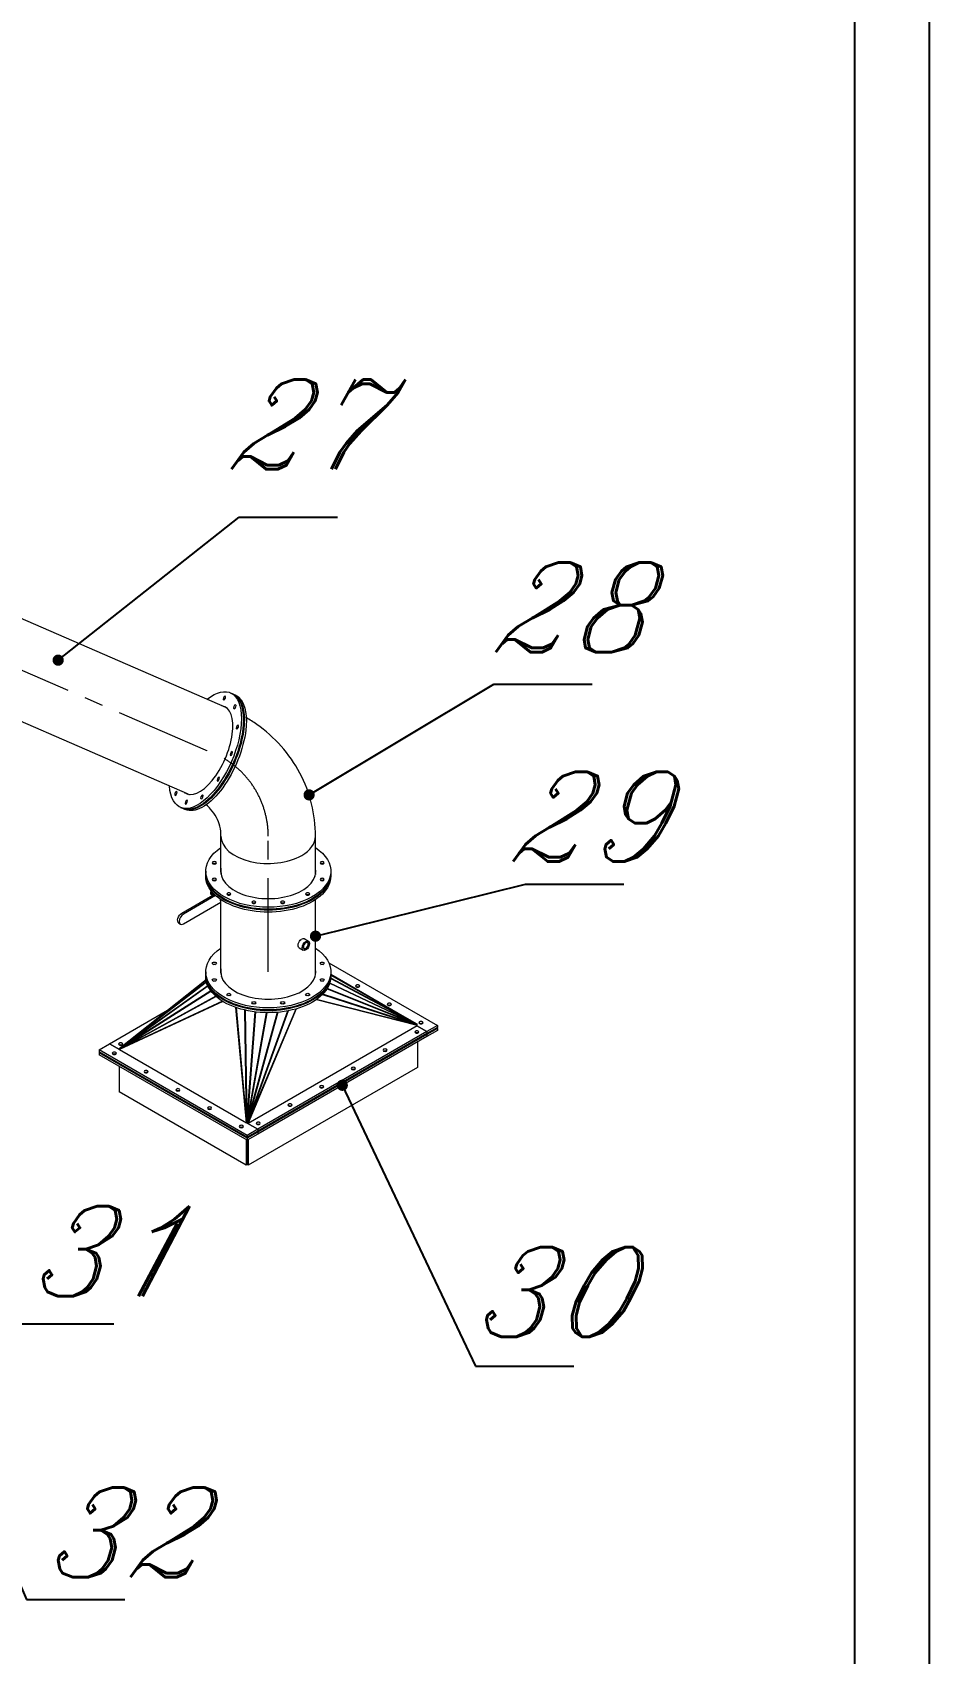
# Model space of a CAD drawing. Header units: inches. Extents: x -350577 to -266477, y -437959 to -377535.
# Drawn here: x -269476 to -266477, y -398267 to -392845 of the extents above; entities that cross this region are included whole.
import ezdxf

# ---------------------------------------------------------------- set-up
doc = ezdxf.new("R2010")
doc.units = ezdxf.units.IN
doc.header["$MEASUREMENT"] = 0
doc.linetypes.add('CENTER', pattern=[2, 1.25, -0.25, 0.25, -0.25])
doc.layers.add('CENTER       (itatec)', color=4, linetype='CENTER', lineweight=9)
doc.layers.add('ORGINAL (itatec)', color=3, linetype='Continuous', lineweight=9)
doc.styles.add('Geniso', font='geniso.shx', dxfattribs={"oblique": 15})
doc.dimstyles.new('scale 1b100', dxfattribs={"dimscale": 100, "dimtxt": 3, "dimasz": 2.5, "dimexe": 1, "dimexo": 1, "dimgap": 1, "dimtad": 1, "dimdec": 0, "dimzin": 0, "dimdsep": 46, "dimtxsty": 'Geniso', "dimcen": 0, "dimclrd": 1, "dimclre": 1, "dimclrt": 7, "dimadec": 0, "dimazin": 0, "dimtfac": 1, "dimtdec": 0, "dimtmove": 0, "dimatfit": 3, "dimfxl": 0.75, "dimtolj": 1, "dimtzin": 0, "dimarcsym": 0})

msp = doc.modelspace()

# ---------------------------------------------------------------- linework, layer by layer
for points in [[(-350576.7, -436934.7), (-266476.7, -436934.7), (-266476.7, -377534.7), (-350576.7, -377534.7)], [(-350326.7, -436684.7), (-266726.7, -436684.7), (-266726.7, -377784.7), (-350326.7, -377784.7)]]:
    msp.add_lwpolyline(points, close=True)
at = {"layer": 'CENTER       (itatec)', "ltscale": 250}
msp.add_lwpolyline([(-268687.7, -395986.8), (-268687.7, -395533.5, 0.326311), (-268898, -395245.5), (-274912.4, -392632.9, -0.127259), (-275358.4, -392284.7), (-276896.2, -390410.2), (-277414.4, -389351.4, -0.144403), (-277585.1, -388347.2), (-277201.4, -384816, -0.112522), (-276811.9, -383687.6, 0.028769), (-275878.1, -381973.7), (-274744.3, -380842.6, -0.061126), (-274181.5, -380403.9, -0.201471)], format="xyb", dxfattribs=at)
at = {"layer": 'ORGINAL (itatec)', "extrusion": (1.66533e-16, 0.816497, 0.57735)}
for p, q in [((-268831.7, -395102), (-269779.2, -394690.5)), ((-268957.6, -395391.9), (-269905.1, -394980.3)), ((-268814.7, -395053.8), (-268808.2, -395056.7)), ((-268804.9, -395058.1), (-268798.4, -395060.9)), ((-268981.2, -395437.2), (-268974.7, -395440.1)), ((-268971.4, -395441.5), (-268964.9, -395444.3)), ((-268845.7, -395653.7), (-268845.7, -395533.5)), ((-268529.7, -395653.7), (-268529.7, -395533.5)), ((-268896.7, -395650.4), (-268896.7, -395657)), ((-268896.7, -395660.2), (-268896.7, -395666.8)), ((-268478.7, -395650.4), (-268478.7, -395657)), ((-268478.7, -395660.2), (-268478.7, -395666.8)), ((-268976.7, -395790.6), (-268867.9, -395727.8)), ((-268879.8, -395723.4), (-268879.8, -395724)), ((-268877.5, -395724.7), (-268877.5, -395725.3)), ((-268875.3, -395726), (-268875.3, -395726.6)), ((-268875.2, -395726.2), (-268875.2, -395726.2)), ((-268874.6, -395723.8), (-268874.6, -395723.8)), ((-268874.6, -395723.8), (-268874.6, -395723.8)), ((-268868.2, -395727.6), (-268874.6, -395723.8)), ((-268863.6, -395731.8), (-268971, -395793.8)), ((-268971, -395826.5), (-268845.7, -395754.1)), ((-268877.1, -395728.9), (-268877.7, -395728.6)), ((-268875.4, -395729.9), (-268875.5, -395729.9)), ((-268845.7, -395750), (-268850, -395747.5)), ((-268845.7, -395990.1), (-268845.7, -395745.7)), ((-268529.7, -395990.1), (-268529.7, -395745.7)), ((-268986.7, -395824.2), (-268981, -395827.5)), ((-268567.2, -395876.1), (-268553, -395884.3)), ((-268584.7, -395906.4), (-268570.5, -395914.6)), ((-268562.1, -395908.8), (-268562.7, -395909.1)), ((-268553.9, -395894.5), (-268553.9, -395893.8)), ((-268896.7, -395986.8), (-268896.7, -395993.4)), ((-268896.7, -395996.6), (-268896.7, -396003.1)), ((-268485.3, -395956.7), (-268122, -396166.4)), ((-268478.7, -395986.8), (-268478.7, -395993.4)), ((-268478.7, -395994.7), (-268190.1, -396162.2)), ((-268478.7, -395996.6), (-268478.7, -396003.1)), ((-268190.1, -396162.2), (-268478.7, -395998.1)), ((-268478.7, -395998.3), (-268189.9, -396162.5)), ((-268895.8, -396013.8), (-269185.7, -396244.2)), ((-269185.7, -396244.3), (-268895.8, -396014)), ((-268894.4, -396020.6), (-269185.7, -396244.3)), ((-269185.6, -396244.6), (-268894.4, -396020.9)), ((-268889.8, -396033.9), (-269185.6, -396244.6)), ((-269185.5, -396245), (-268889.6, -396034.2)), ((-268879.7, -396050.8), (-269185.5, -396245)), ((-269185.4, -396245.5), (-268879.4, -396051.2)), ((-268844.5, -396001.1), (-268844.6, -396001.5)), ((-268844.3, -396002.2), (-268844.5, -396001.9)), ((-268844.2, -396002.5), (-268844.4, -396002.3)), ((-268531.2, -396002.7), (-268531, -396002.5)), ((-268531, -396002), (-268530.8, -396001.7)), ((-268530.8, -396001.7), (-268530.9, -396001.3)), ((-268530.8, -396001.7), (-268530.8, -396001.7)), ((-268490.9, -396043.9), (-268189.6, -396164.1)), ((-268189.7, -396163.4), (-268490.6, -396043.3)), ((-268482.2, -396025.1), (-268189.7, -396163.4)), ((-268189.8, -396162.9), (-268482, -396024.7)), ((-268189.9, -396162.5), (-268478.9, -396008.7)), ((-268478.9, -396009.1), (-268189.8, -396162.9)), ((-268863.2, -396068.7), (-269185.4, -396245.5)), ((-269185.2, -396246.2), (-268862.6, -396069.1)), ((-268840.5, -396085.4), (-269185.2, -396246.2)), ((-268839.3, -396086.2), (-269185.1, -396246.7)), ((-268760.9, -396491.6), (-268795.6, -396106.5)), ((-268794.9, -396106.7), (-268760.4, -396491.5)), ((-268189.6, -396166.1), (-268526.9, -396080.2)), ((-268189.6, -396165.3), (-268525.9, -396079.6)), ((-268506.2, -396063), (-268189.6, -396165.3)), ((-268189.6, -396164.1), (-268505.4, -396062.2)), ((-269218, -396227.7), (-269024.1, -396115.8)), ((-268760.4, -396491.5), (-268766.1, -396115)), ((-268765.3, -396115.2), (-268759.5, -396491.4)), ((-268759.5, -396491.4), (-268731.1, -396121.2)), ((-268730.3, -396121.3), (-268758.7, -396491.4)), ((-268758.7, -396491.4), (-268693.6, -396123.8)), ((-268758.4, -396493), (-268656.4, -396122.5)), ((-268758.4, -396493), (-268656.4, -396122.5)), ((-268692.9, -396123.8), (-268758.4, -396493)), ((-268692.9, -396123.8), (-268758.4, -396493)), ((-268758, -396491.5), (-268656.4, -396122.5)), ((-268692.8, -396123.8), (-268758, -396491.5)), ((-268757.1, -396491.8), (-268622.6, -396117.8)), ((-268655.5, -396122.4), (-268757.1, -396491.8)), ((-268756, -396492.3), (-268594.9, -396111.3)), ((-268621.2, -396117.6), (-268756, -396492.3)), ((-268594, -396111), (-268755.3, -396492.7)), ((-268190.2, -396162.1), (-268207.6, -396152)), ((-268755.3, -396492.7), (-268189.6, -396166.1)), ((-268157.3, -396186.9), (-268723, -396513.5)), ((-268157.3, -396193.4), (-268723, -396520)), ((-268157.3, -396196.7), (-268723, -396523.3)), ((-268157.3, -396203.2), (-268723, -396529.8)), ((-268157.3, -396186.9), (-268191.4, -396167.2)), ((-268191.4, -396167.2), (-268157.3, -396186.9)), ((-268190.9, -396165.8), (-268189.6, -396165.3)), ((-268190.7, -396164.9), (-268189.6, -396164.1)), ((-268190.2, -396162.1), (-268190.2, -396162.1)), ((-268190.2, -396162.4), (-268190.1, -396162.2)), ((-268190.2, -396163.9), (-268189.7, -396163.4)), ((-268190.1, -396162.8), (-268189.9, -396162.5)), ((-268190.1, -396163.2), (-268189.8, -396162.9)), ((-268157.3, -396196.7), (-268160.2, -396195)), ((-268160.2, -396195), (-268157.3, -396196.7)), ((-268122, -396166.4), (-268157.3, -396186.9)), ((-268122, -396173), (-268157.3, -396193.4)), ((-268122, -396176.2), (-268157.3, -396196.7)), ((-268122, -396182.8), (-268157.3, -396203.2)), ((-268157.3, -396186.9), (-268157.3, -396193.4)), ((-268157.3, -396186.9), (-268157.3, -396193.4)), ((-268157.3, -396196.7), (-268157.3, -396203.2)), ((-268157.3, -396196.7), (-268157.3, -396203.2)), ((-268124.8, -396174.6), (-268122, -396176.2)), ((-268122, -396166.4), (-268122, -396173)), ((-268122, -396176.2), (-268122, -396182.8)), ((-269253.3, -396248.1), (-269218, -396227.7)), ((-269253.3, -396248.1), (-269253.3, -396254.6)), ((-268758.4, -396533.9), (-269253.3, -396248.1)), ((-268758.4, -396540.4), (-269253.3, -396254.6)), ((-269253.3, -396257.9), (-269250.5, -396256.3)), ((-269253.3, -396257.9), (-269253.3, -396264.4)), ((-268758.4, -396543.7), (-269253.3, -396257.9)), ((-268758.4, -396550.2), (-269253.3, -396264.4)), ((-269185.1, -396246.7), (-269218, -396227.7)), ((-269218, -396227.7), (-269185.1, -396246.7)), ((-269185.7, -396244.3), (-269185.7, -396244.2)), ((-269185.5, -396244.5), (-269185.7, -396244.3)), ((-269185.7, -396244.3), (-269185.7, -396244.3)), ((-269185.7, -396244.3), (-269185.7, -396244.3)), ((-269185.4, -396244.9), (-269185.6, -396244.6)), ((-269185.2, -396245.3), (-269185.5, -396245)), ((-269184.9, -396246), (-269185.4, -396245.5)), ((-269184.8, -396246.5), (-269185.2, -396246.2)), ((-269185.1, -396246.7), (-268760.9, -396491.6)), ((-268189.1, -396221.6), (-268189.1, -396307.3)), ((-269186.2, -396303.2), (-269186.2, -396388.9)), ((-268189.1, -396307.3), (-268754.8, -396633.9)), ((-268761.9, -396633.9), (-269186.2, -396388.9)), ((-268758.4, -396493), (-268760.9, -396491.6)), ((-268758.4, -396493), (-268760.4, -396491.5)), ((-268758.4, -396493), (-268759.5, -396491.4)), ((-268758.4, -396493), (-268758.7, -396491.4)), ((-268758.4, -396493), (-268758, -396491.5)), ((-268758.4, -396493), (-268757.1, -396491.8)), ((-268758.4, -396493), (-268756, -396492.3)), ((-268758.4, -396493), (-268755.3, -396492.7)), ((-268758.4, -396493), (-268723, -396513.5)), ((-268723, -396513.5), (-268758.4, -396493)), ((-268723, -396513.5), (-268758.4, -396533.9)), ((-268723, -396520), (-268758.4, -396540.4)), ((-268723, -396523.3), (-268758.4, -396543.7)), ((-268723, -396529.8), (-268758.4, -396550.2)), ((-268758.4, -396533.9), (-268758.4, -396540.4)), ((-268725.8, -396521.6), (-268723, -396523.3)), ((-268723, -396523.3), (-268725.8, -396521.6)), ((-268723, -396513.5), (-268723, -396520)), ((-268723, -396513.5), (-268723, -396520)), ((-268723, -396523.3), (-268723, -396529.8)), ((-268723, -396523.3), (-268723, -396529.8)), ((-268761.9, -396548.2), (-268761.9, -396633.9)), ((-268758.4, -396543.7), (-268758.4, -396550.2)), ((-268758.4, -396550.2), (-268758.4, -396631.9)), ((-268758.4, -396550.2), (-268758.4, -396631.9)), ((-268754.8, -396548.2), (-268754.8, -396633.9)), ((-268758.4, -396631.9), (-268761.9, -396633.9)), ((-268754.8, -396633.9), (-268758.4, -396631.9))]:
    msp.add_line(p, q, dxfattribs=at)
at = {"layer": 'ORGINAL (itatec)', "extrusion": (-8.97352e-17, 2.81069e-16, -1)}
msp.add_ellipse((-268898, -395245.5), major_axis=(83.3, 191.7), ratio=0.455536, start_param=-0.713645, end_param=3.855238, dxfattribs=at)
at = {"layer": 'ORGINAL (itatec)', "extrusion": (3.02149e-16, -7.07274e-17, -1)}
msp.add_ellipse((-268891.4, -395248.4), major_axis=(83.3, 191.7), ratio=0.455536, start_param=0, end_param=3.141593, dxfattribs=at)
at = {"layer": 'ORGINAL (itatec)', "extrusion": (2.47894e-16, 1.33627e-17, -1)}
msp.add_ellipse((-268888.2, -395249.8), major_axis=(83.3, 191.7), ratio=0.455536, start_param=-0.018702, end_param=3.160294, dxfattribs=at)
at = {"layer": 'ORGINAL (itatec)', "extrusion": (1.42723e-16, 1.1957e-16, -1)}
msp.add_ellipse((-268881.6, -395252.6), major_axis=(83.3, 191.7), ratio=0.455536, start_param=0, end_param=3.141593, dxfattribs=at)
at = {"layer": 'ORGINAL (itatec)', "extrusion": (8.75406e-18, 2.98808e-16, -1)}
for centre in [(-268834.3, -395071.5), (-268799.4, -395100.6), (-268790.9, -395168.5), (-268909.7, -395402), (-268961.6, -395419.5)]:
    msp.add_ellipse(centre, major_axis=(2.79, 6.42), ratio=0.455536, start_param=-4.841499, end_param=1.441686, dxfattribs=at)
at = {"layer": 'ORGINAL (itatec)'}
for centre, major_axis, ratio, start_param, end_param in [((-268898, -395245.5), (-63.3, -145.8), 0.455536, -0.112213, 3.253806), ((-268891.4, -395248.4), (63.3, 145.8), 0.455536, 0.049183, 0.112213), ((-268888.2, -395249.8), (63.3, 145.8), 0.455536, 0.073811, 0.112213), ((-268894.7, -395247), (63, 144.9), 0.455536, -0.103782, 0), ((-268884.9, -395250.6), (63, 144.9), 0.455536, 0.084158, 0.098834), ((-268891.4, -395248.4), (-63.3, -145.8), 0.455536, -0.112213, -0.049183), ((-268888.2, -395249.8), (-63.3, -145.8), 0.455536, -0.112213, -0.073811), ((-268894.7, -395247), (-63, -144.9), 0.455536, 0, 0.103782), ((-268881.6, -395252.6), (-63.3, -145.8), 0.455536, -0.130578, -0.123219), ((-268884.9, -395250.6), (-63, -144.9), 0.455536, -0.046125, -0.044869), ((-268687.7, -395533.5), (-158, 0), 0.57735, 0, 2.356194), ((-268687.7, -395533.5), (-158, 0), 0.57735, 0, 2.356194), ((-268687.7, -395533.5), (158, 0), 0.57735, -0.785398, 0), ((-268687.7, -395533.5), (158, 0), 0.57735, -0.785398, 0), ((-268867.8, -395629.1), (-7, 0), 0.57735, -2.200636, -0.940957), ((-268687.7, -395650.4), (-159, 0), 0.57735, -0.112213, 3.253806), ((-268687.7, -395657), (-159, 0), 0.57735, -0.112213, -0.035585), ((-268687.7, -395660.2), (-159, 0), 0.57735, -0.112213, -0.053392), ((-268687.7, -395666.8), (-159, 0), 0.57735, -0.115467, -0.089062), ((-268687.7, -395653.7), (-158, 0), 0.57735, 0, 0.160118), ((-268687.7, -395653.7), (158, 0), 0.57735, -0.160118, 0), ((-268687.7, -395657), (159, 0), 0.57735, 0.035585, 0.112213), ((-268687.7, -395660.2), (159, 0), 0.57735, 0.053392, 0.112213), ((-268687.7, -395666.8), (159, 0), 0.57735, 0.089062, 0.115467), ((-268507.5, -395629.1), (-7, 0), 0.57735, -2.200636, -0.940957), ((-268871.6, -395720.6), (-4.6, -7.97), 0.57735, -1.504534, -0.249616), ((-268869.3, -395721.9), (-4.6, -7.97), 0.57735, -1.399513, -0.402285), ((-268867.8, -395684.8), (-7, 0), 0.57735, -2.200636, -0.940957), ((-268507.5, -395684.8), (-7, 0), 0.57735, -2.200636, -0.940957), ((-268819.5, -395733.1), (-7, 0), 0.57735, -2.200636, -0.940957), ((-268735.9, -395761), (-7, 0), 0.57735, -2.200636, -0.940957), ((-268639.4, -395761), (-7, 0), 0.57735, -2.200636, -0.940957), ((-268555.8, -395733.1), (-7, 0), 0.57735, -2.200636, -0.940957), ((-268971, -395810.2), (-10, -17.3), 0.57735, -2.356194, 0.785398), ((-268561.8, -395899.4), (8.7, 15.2), 0.57735, -5.497787, 0.785398), ((-268867.8, -395958.9), (-7, 0), 0.57735, -3.926991, 2.356194), ((-268687.7, -395986.8), (-159, 0), 0.57735, -0.112213, 3.253806), ((-268687.7, -395993.4), (-159, 0), 0.57735, -0.112213, -0.035585), ((-268687.7, -395996.6), (-159, 0), 0.57735, -0.112213, -0.053392), ((-268687.7, -396003.1), (-159, 0), 0.57735, -0.115467, -0.089062), ((-268687.7, -395990.1), (-158, 0), 0.57735, 0, 0.160118), ((-268687.7, -395990.1), (158, 0), 0.57735, -0.160118, 0), ((-268687.7, -395993.4), (159, 0), 0.57735, 0.035585, 0.112213), ((-268687.7, -395996.6), (159, 0), 0.57735, 0.053392, 0.112213), ((-268687.7, -396003.1), (159, 0), 0.57735, 0.089062, 0.115467), ((-268507.5, -395958.9), (-7, 0), 0.57735, -3.926991, 2.356194), ((-268867.8, -396014.7), (-7, 0), 0.57735, -3.926991, 2.356194), ((-268507.5, -396014.7), (-7, 0), 0.57735, -3.926991, 2.356194), ((-268388.9, -396041.3), (-7, 0), 0.57735, -2.200636, -0.940957), ((-268819.5, -396063), (-7, 0), 0.57735, -3.926991, 2.356194), ((-268735.9, -396090.8), (-7, 0), 0.57735, -3.926991, 2.356194), ((-268639.4, -396090.8), (-7, 0), 0.57735, -3.926991, 2.356194), ((-268555.8, -396063), (-7, 0), 0.57735, -3.926991, 2.356194), ((-268282.8, -396102.6), (-7, 0), 0.57735, -2.200636, -0.940957), ((-268176.8, -396163.8), (-7, 0), 0.57735, -2.200636, -0.940957), ((-268190.9, -396194.4), (-7, 0), 0.57735, -2.200636, -0.940957), ((-269202.1, -396265.9), (-7, 0), 0.57735, -2.200636, -0.940957), ((-269180.9, -396235.2), (-7, 0), 0.57735, -2.200636, -0.940957), ((-268297, -396255.6), (-7, 0), 0.57735, -2.200636, -0.940957), ((-269096, -396327.1), (-7, 0), 0.57735, -2.200636, -0.940957), ((-268403, -396316.9), (-7, 0), 0.57735, -2.200636, -0.940957), ((-268509.1, -396378.1), (-7, 0), 0.57735, -2.200636, -0.940957), ((-268989.9, -396388.3), (-7, 0), 0.57735, -2.200636, -0.940957), ((-268883.9, -396449.6), (-7, 0), 0.57735, -2.200636, -0.940957), ((-268615.2, -396439.4), (-7, 0), 0.57735, -2.200636, -0.940957), ((-268777.8, -396510.8), (-7, 0), 0.57735, -2.200636, -0.940957), ((-268721.2, -396500.6), (-7, 0), 0.57735, -2.200636, -0.940957)]:
    msp.add_ellipse(centre, major_axis=major_axis, ratio=ratio, start_param=start_param, end_param=end_param, dxfattribs=at)
at = {"layer": 'ORGINAL (itatec)', "extrusion": (4.16074e-16, 1.21874e-16, -1)}
msp.add_ellipse((-268811.1, -395257.1), major_axis=(2.79, 6.42), ratio=0.455536, start_param=-4.841499, end_param=1.441686, dxfattribs=at)
at = {"layer": 'ORGINAL (itatec)', "extrusion": (3.14244e-16, 1.66108e-16, -1)}
for centre in [(-268854.6, -395342.5), (-268996.5, -395390.4)]:
    msp.add_ellipse(centre, major_axis=(2.79, 6.42), ratio=0.455536, start_param=-4.841499, end_param=1.441686, dxfattribs=at)
at = {"layer": 'ORGINAL (itatec)', "extrusion": (3.92567e-17, 5.55112e-17, -1)}
msp.add_ellipse((-268687.7, -395650.4), major_axis=(209, 0), ratio=0.57735, start_param=-0.713645, end_param=3.855238, dxfattribs=at)
at = {"layer": 'ORGINAL (itatec)', "extrusion": (1.39567e-17, 1.66533e-16, -1)}
for centre in [(-268867.8, -395622.6), (-268507.5, -395622.6), (-268819.5, -395726.6), (-268507.5, -395678.3), (-268735.9, -395754.4)]:
    msp.add_ellipse(centre, major_axis=(7, 0), ratio=0.57735, start_param=-5.497787, end_param=0.785398, dxfattribs=at)
at = {"layer": 'ORGINAL (itatec)', "extrusion": (-3.64229e-17, -1.66533e-16, -1)}
msp.add_ellipse((-268687.7, -395660.2), major_axis=(209, 0), ratio=0.57735, start_param=-0.013534, end_param=3.155126, dxfattribs=at)
at = {"layer": 'ORGINAL (itatec)', "extrusion": (-3.69779e-32, -1.11022e-16, -1)}
for centre in [(-268687.7, -395657), (-268687.7, -396003.1)]:
    msp.add_ellipse(centre, major_axis=(209, 0), ratio=0.57735, start_param=0, end_param=3.141593, dxfattribs=at)
at = {"layer": 'ORGINAL (itatec)', "extrusion": (3.07741e-17, 2.77556e-16, -1)}
msp.add_ellipse((-268687.7, -395666.8), major_axis=(209, 0), ratio=0.57735, start_param=0, end_param=3.141593, dxfattribs=at)
at = {"layer": 'ORGINAL (itatec)', "extrusion": (8.47207e-17, -2.22045e-16, -1)}
msp.add_ellipse((-268687.7, -395663.5), major_axis=(-158, 0), ratio=0.57735, start_param=0.027275, end_param=0.05373, dxfattribs=at)
at = {"layer": 'ORGINAL (itatec)', "extrusion": (-3.44154e-17, -1.11022e-16, -1)}
msp.add_ellipse((-268687.7, -395663.5), major_axis=(158, 0), ratio=0.57735, start_param=-0.05373, end_param=-0.027275, dxfattribs=at)
at = {"layer": 'ORGINAL (itatec)', "extrusion": (1.48742e-17, 2.47807e-16, -1)}
msp.add_ellipse((-268873.3, -395719.6), major_axis=(4.6, 7.97), ratio=0.57735, start_param=-2.356194, end_param=-1.55503, dxfattribs=at)
at = {"layer": 'ORGINAL (itatec)', "extrusion": (-8.87111e-17, 1.79415e-16, -1)}
msp.add_ellipse((-268872.7, -395719.9), major_axis=(-5, -8.66), ratio=0.57735, start_param=0, end_param=1.577817, dxfattribs=at)
at = {"layer": 'ORGINAL (itatec)', "extrusion": (-8.49925e-17, 2.41367e-16, -1)}
msp.add_ellipse((-268872.1, -395720.3), major_axis=(-5, -8.66), ratio=0.57735, start_param=-0.168937, end_param=1.552429, dxfattribs=at)
at = {"layer": 'ORGINAL (itatec)', "extrusion": (-2.29215e-16, 3.24633e-16, -1)}
msp.add_ellipse((-268870.5, -395721.2), major_axis=(-5, -8.66), ratio=0.57735, start_param=0, end_param=1.47816, dxfattribs=at)
at = {"layer": 'ORGINAL (itatec)', "extrusion": (1.11022e-16, 1.92296e-16, -1)}
msp.add_ellipse((-268871, -395720.9), major_axis=(4.6, 7.97), ratio=0.57735, start_param=-2.356194, end_param=-1.663758, dxfattribs=at)
at = {"layer": 'ORGINAL (itatec)', "extrusion": (-1.81141e-16, 2.96878e-16, -1)}
for centre, major_axis, start_param, end_param in [((-268869.9, -395721.6), (-5, -8.66), 0.111479, 1.454006), ((-268562.7, -395898.9), (-6.2, -10.8), -0.785398, -0.075028)]:
    msp.add_ellipse(centre, major_axis=major_axis, ratio=0.57735, start_param=start_param, end_param=end_param, dxfattribs=at)
at = {"layer": 'ORGINAL (itatec)', "extrusion": (-5.98684e-17, -5.55112e-17, -1)}
for centre in [(-268867.8, -395678.3), (-268639.4, -395754.4)]:
    msp.add_ellipse(centre, major_axis=(7, 0), ratio=0.57735, start_param=-5.497787, end_param=0.785398, dxfattribs=at)
at = {"layer": 'ORGINAL (itatec)', "extrusion": (-1.29348e-16, 3.31074e-16, -1)}
for centre, major_axis, start_param, end_param in [((-268868.8, -395722.2), (4.6, 7.97), -2.356194, -1.767629), ((-268868.2, -395722.5), (5, 8.66), -2.393428, -1.75835)]:
    msp.add_ellipse(centre, major_axis=major_axis, ratio=0.57735, start_param=start_param, end_param=end_param, dxfattribs=at)
at = {"layer": 'ORGINAL (itatec)', "extrusion": (-3.31999e-17, 2.75563e-16, -1)}
msp.add_ellipse((-268865, -395724.4), major_axis=(7.7, 13.3), ratio=0.57735, start_param=-2.020832, end_param=-2.020775, dxfattribs=at)
at = {"layer": 'ORGINAL (itatec)', "extrusion": (1.39567e-17, -2.77556e-16, -1)}
for centre in [(-268555.8, -395726.6), (-268388.9, -396034.8), (-268282.8, -396096), (-268176.8, -396157.3), (-268190.9, -396187.9), (-269202.1, -396259.3), (-269180.9, -396228.7), (-268297, -396249.1), (-269096, -396320.6), (-268403, -396310.4), (-268989.9, -396381.8), (-268509.1, -396371.6), (-268615.2, -396432.8), (-268883.9, -396443), (-268777.8, -396504.3), (-268721.2, -396494.1)]:
    msp.add_ellipse(centre, major_axis=(7, 0), ratio=0.57735, start_param=-5.497787, end_param=0.785398, dxfattribs=at)
at = {"layer": 'ORGINAL (itatec)', "extrusion": (-3.69184e-17, 2.13611e-16, -1)}
msp.add_ellipse((-268976.7, -395806.9), major_axis=(-10, -17.3), ratio=0.57735, start_param=0, end_param=2.356194, dxfattribs=at)
at = {"layer": 'ORGINAL (itatec)', "extrusion": (-2.94814e-17, 3.37515e-16, -1)}
msp.add_ellipse((-268575.9, -395891.3), major_axis=(-8.7, -15.2), ratio=0.57735, start_param=0, end_param=2.263742, dxfattribs=at)
at = {"layer": 'ORGINAL (itatec)', "extrusion": (-2.01459e-16, 3.72708e-16, -1)}
msp.add_ellipse((-268575.9, -395891.3), major_axis=(8.7, 15.2), ratio=0.57735, start_param=-0.692946, end_param=0, dxfattribs=at)
at = {"layer": 'ORGINAL (itatec)', "extrusion": (-2.7357e-16, 4.14341e-16, -1)}
msp.add_ellipse((-268561.8, -395899.4), major_axis=(-6.3, -10.8), ratio=0.57735, start_param=-3.926991, end_param=2.356194, dxfattribs=at)
at = {"layer": 'ORGINAL (itatec)', "extrusion": (-6.09555e-17, 2.27489e-16, -1)}
msp.add_ellipse((-268562.1, -395899.2), major_axis=(-5.8, -10.1), ratio=0.57735, start_param=-0.785398, end_param=5.497787, dxfattribs=at)
at = {"layer": 'ORGINAL (itatec)', "extrusion": (-1.0903e-16, 2.55245e-16, -1)}
msp.add_ellipse((-268562.7, -395898.9), major_axis=(6.3, 10.8), ratio=0.57735, start_param=0.075028, end_param=0.785398, dxfattribs=at)
at = {"layer": 'ORGINAL (itatec)', "extrusion": (-1.29539e-17, -2.22045e-16, -1)}
msp.add_ellipse((-268687.7, -395986.8), major_axis=(209, 0), ratio=0.57735, start_param=-0.713645, end_param=3.855238, dxfattribs=at)
at = {"layer": 'ORGINAL (itatec)', "extrusion": (8.89387e-18, -5.55112e-17, -1)}
msp.add_ellipse((-268687.7, -395996.6), major_axis=(209, 0), ratio=0.57735, start_param=-0.013534, end_param=3.155126, dxfattribs=at)
at = {"layer": 'ORGINAL (itatec)', "extrusion": (7.10406e-17, -2.77556e-16, -1)}
msp.add_ellipse((-268687.7, -395993.4), major_axis=(209, 0), ratio=0.57735, start_param=0, end_param=3.141593, dxfattribs=at)
at = {"layer": 'ORGINAL (itatec)', "extrusion": (2.29529e-17, 5.55112e-17, -1)}
for centre in [(-268867.8, -395965.5), (-268507.5, -396021.2), (-268639.4, -396097.4)]:
    msp.add_ellipse(centre, major_axis=(7, 0), ratio=0.57735, start_param=-2.200636, end_param=-0.940957, dxfattribs=at)
at = {"layer": 'ORGINAL (itatec)', "extrusion": (-1.31056e-17, 5.55112e-17, -1)}
for centre in [(-268507.5, -395965.5), (-268867.8, -396021.2), (-268735.9, -396097.4)]:
    msp.add_ellipse(centre, major_axis=(7, 0), ratio=0.57735, start_param=-2.200636, end_param=-0.940957, dxfattribs=at)
at = {"layer": 'ORGINAL (itatec)', "extrusion": (-1.36749e-17, 1.11022e-16, -1)}
msp.add_ellipse((-268819.5, -396069.5), major_axis=(7, 0), ratio=0.57735, start_param=-2.200636, end_param=-0.940957, dxfattribs=at)
at = {"layer": 'ORGINAL (itatec)', "extrusion": (2.35223e-17, 1.11022e-16, -1)}
msp.add_ellipse((-268555.8, -396069.5), major_axis=(7, 0), ratio=0.57735, start_param=-2.200636, end_param=-0.940957, dxfattribs=at)
at = {"layer": 'ORGINAL (itatec)'}
for points, knots in [([(-268529.7, -395533.5), (-268529.7, -395496.9), (-268534, -395460.3), (-268551.5, -395389.2), (-268564.7, -395354.7), (-268599, -395290), (-268620.1, -395259.8), (-268668.8, -395205.1), (-268696.3, -395180.7), (-268737.5, -395151.4), (-268749.2, -395143.8), (-268761.3, -395136.7)], [4.712389, 4.712389, 4.712389, 4.712389, 4.9094522, 4.9094522, 5.1065154, 5.1065154, 5.3035786, 5.3035786, 5.5006418, 5.5006418, 5.5757175, 5.5757175, 5.5757175, 5.5757175]), ([(-268845.7, -395533.5), (-268845.7, -395521.8), (-268847, -395510.8), (-268852.2, -395489.9), (-268856, -395480), (-268866.1, -395460.8), (-268872.5, -395451.5), (-268884.9, -395437.7), (-268889.7, -395432.9), (-268895.1, -395428.2)], [4.712389, 4.712389, 4.712389, 4.712389, 4.9094522, 4.9094522, 5.1065154, 5.1065154, 5.3035786, 5.3035786, 5.4120528, 5.4120528, 5.4120528, 5.4120528]), ([(-268875.2, -395726.2), (-268875.2, -395726.3), (-268875.2, -395726.4), (-268875.3, -395727.2), (-268875.4, -395727.8), (-268875.4, -395729), (-268875.4, -395729.6), (-268875.4, -395730.8), (-268875.4, -395731.4), (-268875.4, -395732.1), (-268875.4, -395732.1), (-268875.4, -395732.1)], [34.251004, 34.251004, 34.251004, 34.251004, 34.81835, 34.81835, 37.754399, 37.754399, 40.690448, 40.690448, 43.626497, 43.626497, 43.641407, 43.641407, 43.641407, 43.641407]), ([(-268874.6, -395723.8), (-268874.7, -395724.2), (-268874.9, -395724.5), (-268875.1, -395725.3), (-268875.1, -395725.7), (-268875.2, -395726.2)], [70.557899, 70.557899, 70.557899, 70.557899, 72.575316, 72.575316, 74.944102, 74.944102, 74.944102, 74.944102]), ([(-268874.5, -395723.5), (-268874.5, -395723.6), (-268874.5, -395723.6), (-268874.5, -395723.7), (-268874.6, -395723.7), (-268874.6, -395723.8), (-268874.6, -395723.8), (-268874.6, -395723.9), (-268874.6, -395723.9), (-268874.7, -395724), (-268874.7, -395724), (-268874.7, -395724)], [2.5996621, 2.5996621, 2.5996621, 2.5996621, 2.60647722, 2.60647722, 2.61329235, 2.61329235, 2.62010748, 2.62010748, 2.6269226, 2.6269226, 2.63373773, 2.63373773, 2.63373773, 2.63373773]), ([(-268873.7, -395721.8), (-268873.8, -395722), (-268873.9, -395722.3), (-268874.3, -395723), (-268874.5, -395723.4), (-268874.6, -395723.8)], [7.673797, 7.673797, 7.673797, 7.673797, 8.808459, 8.808459, 10.825875, 10.825875, 10.825875, 10.825875])]:
    msp.add_open_spline(points, degree=3, knots=knots, dxfattribs=at)

# ---------------------------------------------------------------- texts
at = {"layer": 'ORGINAL (itatec)', "color": 7, "char_height": 300, "attachment_point": 5, "style": 'Geniso'}
for s, insert in [('{\\Fitalic|c0;27}', (-268553.3, -394156.4)), ('{\\Fitalic|c0;28}', (-267669.2, -394768.2)), ('{\\Fitalic|c0;29}', (-267612, -395468.3)), ('{\\Fitalic|c0;31}', (-269211.3, -396921.3)), ('{\\Fitalic|c0;32}', (-269160.8, -397861.9))]:
    msp.add_mtext(s, dxfattribs=dict(at, insert=insert))
at = {"layer": 'ORGINAL (itatec)', "color": 7, "insert": (-267729.1, -397057.7), "char_height": 300, "width": 282.161, "attachment_point": 5, "style": 'Geniso'}
msp.add_mtext('{\\Fitalic|c0;30}', dxfattribs=at)

# ---------------------------------------------------------------- leaders
at = {"layer": 'ORGINAL (itatec)'}
for points in [[(-269390.1, -394944.8), (-268785.2, -394466.4), (-268456.6, -394466.4)], [(-268551.1, -395395.4), (-267933.4, -395025.4), (-267604.7, -395025.4)], [(-269872.2, -395492.4), (-269532.3, -397164.2), (-269203.7, -397164.2)], [(-268529.7, -395867.9), (-267827.8, -395694.1), (-267499.1, -395694.1)], [(-268440.2, -396366.5), (-267995.2, -397306), (-267666.5, -397306)], [(-270005.8, -396901.7), (-269496, -398085.8), (-269167.3, -398085.8)]]:
    msp.add_leader(points, dimstyle='scale 1b100', override={"dimasz": 1.5, "dimldrblk": 'DotSmall'}, dxfattribs=at)

doc.saveas('drawing.dxf')
